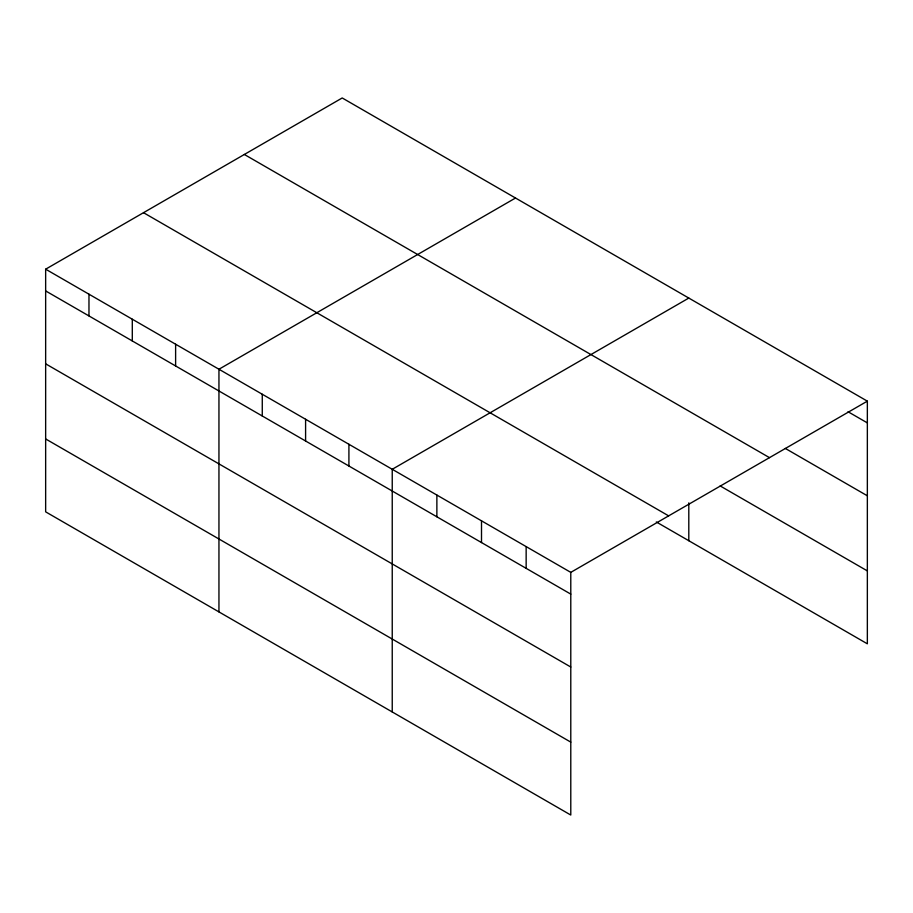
<?xml version="1.0" encoding="UTF-8"?>
<svg xmlns="http://www.w3.org/2000/svg" width="913" height="913" viewBox="0 0 913 913"><rect width="100%" height="100%" fill="white"/><g stroke="black" fill="none" stroke-linecap="round" stroke-linejoin="round"><path stroke-width="1.37" d="M570.785 667.015L570.785 572.371L45.65 269.187L45.65 511.851L570.785 815.035L570.785 667.015L45.65 363.831M656.31 521.962L867.35 643.813L867.35 401.149L342.215 97.965L45.65 269.187M515.514 198.018L218.949 369.24L218.949 611.893M688.801 298.072L392.236 469.293L392.236 711.946M570.785 572.371L867.35 401.149M848.051 411.74L867.35 422.89M785.317 448.431L867.35 495.793M244.353 154.468L769.488 457.653M720.174 485.933L867.35 570.899M143.512 212.683L668.647 515.868M45.65 290.927L570.785 594.112M45.65 438.948L570.785 742.121M688.801 502.869L688.801 540.724M526.15 546.602L526.15 568.331M481.505 520.832L481.505 542.562M436.871 495.063L436.871 516.792M348.914 444.277L348.914 466.018M305.593 419.272L305.593 441.002M262.271 394.256L262.271 415.986M175.616 344.224L175.616 365.965M132.294 319.219L132.294 340.948M88.972 294.203L88.972 315.932"/></g></svg>
